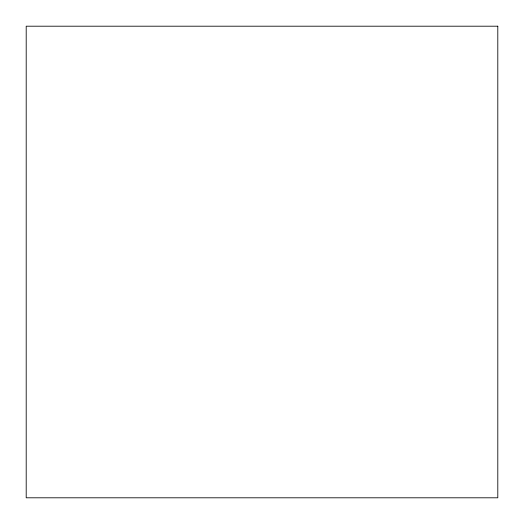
<?xml version="1.0" encoding="UTF-8"?>
<svg xmlns="http://www.w3.org/2000/svg" width="524" height="524" viewBox="0 0 524 524"><rect width="100%" height="100%" fill="white"/><g stroke="black" fill="none" stroke-linecap="round" stroke-linejoin="round"><path stroke-width="0.79" d="M497.8 26.2L26.2 26.2L26.2 497.8L497.8 497.8L497.8 26.2"/></g></svg>
